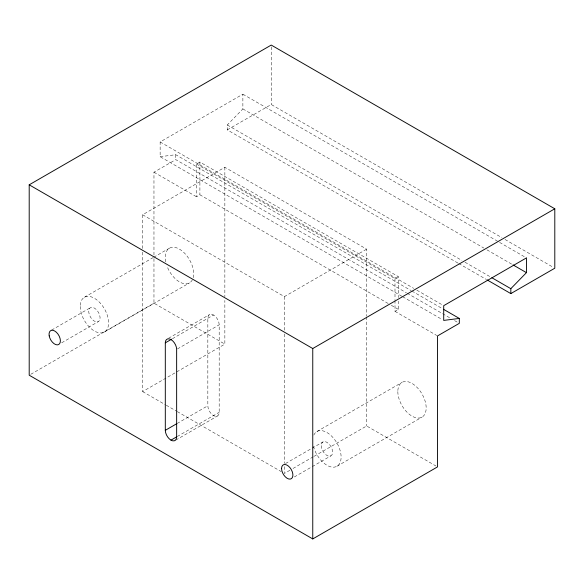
<?xml version="1.0" encoding="UTF-8"?>
<svg xmlns="http://www.w3.org/2000/svg" width="584" height="584" viewBox="0 0 584 584"><rect width="100%" height="100%" fill="white"/><g stroke="black" fill="none" stroke-linecap="round" stroke-linejoin="round"><path stroke-width="0.44" stroke-dasharray="2.92 2.19" d="M457.907 263.041L227.264 129.882L227.264 124.969L242.878 108.931L242.878 94.192L160.14 141.956L160.14 156.702L401.843 296.249M153.964 254.974L153.964 172.207L175.755 159.622L406.391 292.781M227.264 129.882L271.239 104.499L501.882 237.659M388.156 303.483L199.903 194.793L196.494 196.764L196.494 164.016L199.903 162.053L398.397 276.655L398.397 297.57M142.62 248.492L142.62 214.766L224.855 167.294L366.635 249.149L366.635 315.907M84.388 297.278L152.92 257.712M153.702 257.259L169.455 248.163M51.618 330.091L90.542 307.622M61.7 342.786L98.287 321.66A8.023 4.628 60 0 0 96.068 309.33A8.023 4.628 60 0 0 88.892 312.936A8.023 4.628 60 0 0 98.287 321.66M30.777 374.3L153.964 303.184L224.855 344.115L224.855 300.453M104.441 332.004L189.508 282.89M168.542 338.26L209.503 314.615M172.397 338.749L213.51 315.01A8.023 4.628 60 0 1 219.183 324.835L219.183 412.311A8.023 4.628 60 0 1 213.51 415.582A8.023 4.628 60 0 1 207.838 405.763L207.838 318.287A8.023 4.628 60 0 1 213.51 315.01M177.434 348.933L219.183 324.835M142.62 214.766L284.401 296.628L366.635 249.149M142.62 252.135L142.62 391.587L224.855 344.115M196.494 164.016L394.996 278.619L398.397 276.655M177.12 423.495L207.838 405.763M177.28 436.504L219.183 412.311M394.996 300.446L394.996 311.36L398.397 309.396L398.397 301.213M175.777 440.088L217.518 415.983M316.915 431.525L401.982 382.411M285.561 463.514L322.93 441.942M289.883 470.281L284.401 473.449L284.401 464.331M293.015 468.47L313.382 456.717M314.163 456.265L366.635 425.97L435.949 465.988M294.365 476.953L311.484 467.069M312.265 466.616L330.945 455.834M336.961 466.251L422.035 417.137M160.14 156.702L175.755 154.709L411.136 290.606M505.036 239.484L553.223 267.297M242.878 94.192L498.794 241.944M499.583 242.397L526.439 257.902M242.878 108.931L483.786 248.025M486.946 249.843L512.226 264.435M227.264 124.969L461.856 260.406M465.017 262.231L491.086 277.283M458.703 263.501L486.348 279.459M160.14 141.956L413.691 288.343M416.852 290.168L442.913 305.213M411.924 291.058L442.73 308.848M407.187 293.241L450.629 318.324M454.578 320.601L458.528 322.879M402.631 296.701L442.124 319.506M391.309 305.301L398.397 309.396M153.964 172.207L196.494 196.764M394.996 311.36L436.737 335.464M142.62 391.587L165.462 404.778M166.25 405.23L176.492 411.143M177.28 411.596L281.254 471.624M394.996 278.619L394.996 299.534M366.635 316.82L366.635 425.97M284.401 296.628L284.401 330.347M284.401 333.997L284.401 463.419M271.239 46.873L271.239 104.499M224.855 167.294L224.855 296.811M199.903 162.053L199.903 194.793M175.755 154.709L175.755 159.622M153.964 258.617L153.964 303.184M165.79 261.858A20.053 11.578 60 0 1 181.945 250.828A20.053 11.578 60 0 1 191.099 281.627A20.053 11.578 60 0 1 167.207 266.625M313.834 435.058A20.053 11.578 60 0 1 335.895 441.365A20.053 11.578 60 0 1 334.895 467.032A20.053 11.578 60 0 1 313.411 446.001M80.234 306.454A20.053 11.578 60 0 0 101.507 332.916A20.053 11.578 60 0 0 101.507 304.556A20.053 11.578 60 0 0 80.234 306.454M397.828 391.587A20.053 11.578 60 0 0 419.093 418.042A20.053 11.578 60 0 0 419.093 389.689A20.053 11.578 60 0 0 397.828 391.587M321.266 445.614A8.023 4.628 60 0 0 329.77 456.199A8.023 4.628 60 0 0 329.77 444.855A8.023 4.628 60 0 0 321.266 445.614"/><path stroke-width="0.88" d="M510.832 293.599L510.832 288.678L526.439 272.648L526.439 257.902L443.701 305.673L443.701 320.412L459.316 318.426L459.316 323.339L437.526 335.917L437.526 466.893L312.761 538.93L29.2 375.213L29.2 184.821L271.239 45.07L554.8 208.787L554.8 268.209L510.832 293.599L487.136 279.918M176.492 436.956L170.981 440.139A8.023 4.628 60 0 1 165.308 430.32L165.308 342.844L171.608 339.202M165.308 430.32L176.332 423.955M312.761 538.93L312.761 348.531L554.8 208.787M513.015 264.895L526.439 272.648M491.874 277.736L510.832 288.678M443.519 309.301L459.316 318.426M29.2 184.821L312.761 348.531M170.981 440.139A8.023 4.628 60 0 0 176.645 436.869L176.645 349.393A8.023 4.628 60 0 0 170.981 339.567A8.023 4.628 60 0 0 165.308 342.844M281.568 468.536A8.023 4.628 60 0 0 290.073 479.114A8.023 4.628 60 0 0 290.073 467.777A8.023 4.628 60 0 0 281.568 468.536M49.195 335.851A8.023 4.628 60 0 0 58.59 344.582A8.023 4.628 60 0 0 56.371 332.252A8.023 4.628 60 0 0 49.195 335.851"/></g></svg>
